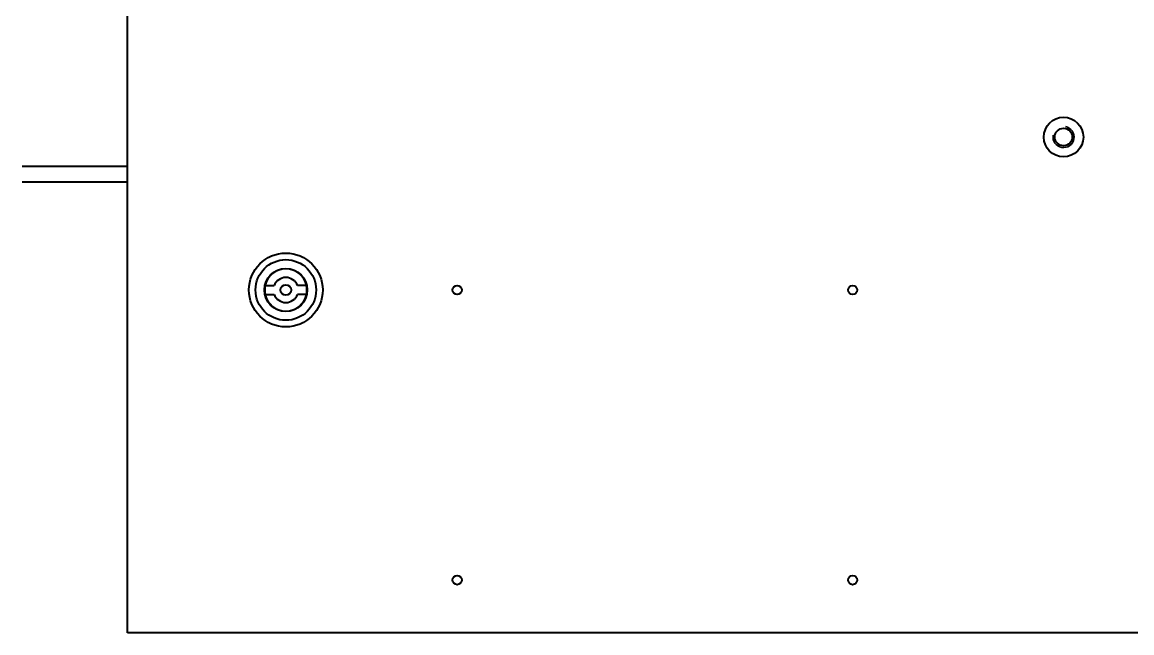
# Model space of a CAD drawing. Header units: millimetres. Extents: x 0 to 2970, y 0 to 2100.
# Drawn here: x 1413.8 to 1834.7, y 600.5 to 832.1 of the extents above; entities that cross this region are included whole.
import ezdxf

# ---------------------------------------------------------------- set-up
doc = ezdxf.new("R2010")
doc.units = ezdxf.units.MM
doc.header["$LTSCALE"] = 5
doc.layers.add('가시적인 것(ISO)', color=3, linetype='Continuous', lineweight=40)
doc.layers.add('가시적인 좁은 것(ISO)', color=3, linetype='Continuous', lineweight=35)

msp = doc.modelspace()

# ---------------------------------------------------------------- linework, layer by layer
at = {"layer": '가시적인 것(ISO)'}
for p, q in [((1453.832, 600.523), (1453.832, 1240.523)), ((1413.832, 777.523), (1453.832, 777.523)), ((1413.832, 771.523), (1453.832, 771.523)), ((1506.015, 732.223), (1509.397, 732.223)), ((1506.015, 728.823), (1509.397, 728.823)), ((1521.65, 732.223), (1518.268, 732.223)), ((1521.65, 728.823), (1518.268, 728.823)), ((1853.832, 600.523), (1453.832, 600.523))]:
    msp.add_line(p, q, dxfattribs=at)
for centre, radius in [((1808.832, 788.523), 7.5), ((1808.832, 788.523), 3.324), ((1513.832, 730.523), 14), ((1513.832, 730.523), 11.5), ((1513.832, 730.523), 8.15), ((1513.832, 730.523), 2), ((1578.832, 730.523), 1.75), ((1728.832, 730.523), 1.75), ((1578.832, 620.523), 1.75), ((1728.832, 620.523), 1.75)]:
    msp.add_circle(centre, radius, dxfattribs=at)
for radius, start, end in [(8, 12.2689, 167.7311), (4.75, 20.97096, 159.02904), (8, 167.7311, 192.2689), (8, 192.2689, 347.7311), (4.75, 200.97096, 339.02904), (8, 347.7311, 12.2689)]:
    msp.add_arc((1513.832, 730.523), radius, start, end, dxfattribs=at)
at = {"layer": '가시적인 좁은 것(ISO)'}
msp.add_arc((1808.832, 788.523), 4, 170, 80, dxfattribs=at)

doc.saveas('drawing.dxf')
